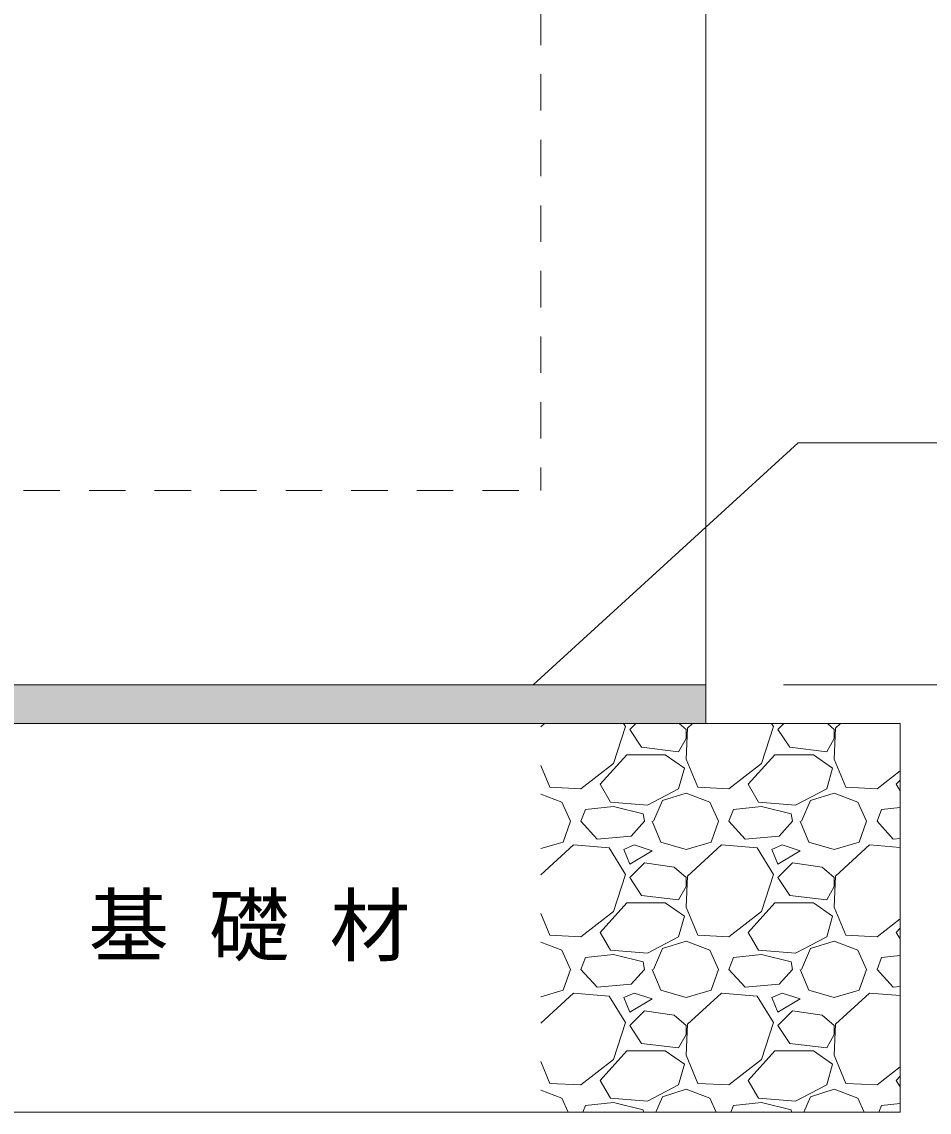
# Model space of a CAD drawing. Units: millimetres at full size; details may follow other scales. Extents: x 87398 to 114821, y -118528 to -105583.
# Drawn here: x 99565 to 100032, y -109270 to -108708 of the extents above; entities that cross this region are included whole.
import ezdxf
from ezdxf.enums import TextEntityAlignment as Align

# ---------------------------------------------------------------- set-up
doc = ezdxf.new("R2010")
doc.units = ezdxf.units.MM
doc.header["$LTSCALE"] = 25
doc.linetypes.add('USER3', pattern=[1.35, 0.75, -0.6])
for name, color, linetype, lineweight in [('ハッチング', 7, 'Continuous', 5), ('基礎', 3, 'Continuous', 13), ('寸法線', 7, 'Continuous', 13), ('引出線', 4, 'Continuous', 13), ('本体', 2, 'Continuous', 9)]:
    doc.layers.add(name, color=color, linetype=linetype, lineweight=lineweight)
doc.layers.add('文字', color=41, linetype='Continuous')
doc.styles.add('ＭＳ ゴシック', font='')
doc.styles.get('ＭＳ ゴシック').set_extended_font_data('MS Gothic')

# ---------------------------------------------------------------- blocks, each defined once
blk = doc.blocks.new('filled_arrow')
at = {"color": 0, "linetype": 'Continuous', "lineweight": -2}
blk.add_solid([(7.5, 1.25), (0, 0), (7.5, -1.25)], dxfattribs=at)

msp = doc.modelspace()

# ---------------------------------------------------------------- hatches: boundary and pattern name
at = {"layer": 'ハッチング'}
msp.add_hatch(color=256, dxfattribs=at).paths.add_polyline_path([(99916.7, -109069.55), (99916.7, -109049.55), (99446.7, -109049.55), (99446.7, -109069.55)])

# ---------------------------------------------------------------- linework, layer by layer
for p, q in [((99833.56, -109069.55), (99831.7, -109071.25)), ((99869.17, -109090.11), (99875.27, -109071.06)), ((99875.27, -109071.06), (99874.34, -109069.55)), ((99880.59, -109069.55), (99877.55, -109072.59)), ((99906.51, -109072.59), (99903.04, -109069.55)), ((99907.27, -109071.82), (99906.51, -109087.83)), ((99909.76, -109069.55), (99907.27, -109071.82)), ((99945.37, -109090.11), (99951.47, -109071.06)), ((99951.47, -109071.06), (99950.54, -109069.55)), ((99956.79, -109069.55), (99953.75, -109072.59)), ((99982.71, -109072.59), (99979.24, -109069.55)), ((99983.47, -109071.82), (99982.71, -109087.83)), ((99985.96, -109069.55), (99983.47, -109071.82)), ((99877.55, -109072.59), (99883.65, -109081.73)), ((99902.7, -109084.02), (99906.51, -109077.16)), ((99906.51, -109077.16), (99906.51, -109072.59)), ((99953.75, -109072.59), (99959.85, -109081.73)), ((99978.9, -109084.02), (99982.71, -109077.16)), ((99982.71, -109077.16), (99982.71, -109072.59)), ((99883.65, -109081.73), (99902.7, -109084.02)), ((99959.85, -109081.73), (99978.9, -109084.02)), ((99862.31, -109100.78), (99876.03, -109085.54)), ((99876.03, -109085.54), (99895.84, -109085.54)), ((99895.84, -109085.54), (99905.75, -109092.4)), ((99906.51, -109087.83), (99912.6, -109102.3)), ((99938.51, -109100.78), (99952.23, -109085.54)), ((99952.23, -109085.54), (99972.04, -109085.54)), ((99972.04, -109085.54), (99981.95, -109092.4)), ((99982.71, -109087.83), (99988.8, -109102.3)), ((99831.7, -109091.13), (99836.4, -109102.3)), ((99852.41, -109103.07), (99869.17, -109090.11)), ((99905.75, -109092.4), (99902.7, -109103.07)), ((99928.61, -109103.07), (99945.37, -109090.11)), ((99981.95, -109092.4), (99978.9, -109103.07)), ((100004.81, -109103.07), (100016.7, -109093.88)), ((100014.71, -109100.78), (100016.7, -109098.57)), ((99836.4, -109102.3), (99852.41, -109103.07)), ((99867.65, -109109.92), (99862.31, -109100.78)), ((99902.7, -109103.07), (99886.7, -109111.45)), ((99894.32, -109109.16), (99906.51, -109105.35)), ((99906.51, -109105.35), (99918.7, -109109.92)), ((99912.6, -109102.3), (99928.61, -109103.07)), ((99943.85, -109109.92), (99938.51, -109100.78)), ((99978.9, -109103.07), (99962.9, -109111.45)), ((99970.52, -109109.16), (99982.71, -109105.35)), ((99982.71, -109105.35), (99994.9, -109109.92)), ((99988.8, -109102.3), (100004.81, -109103.07)), ((100016.7, -109104.18), (100014.71, -109100.78)), ((99831.7, -109105.87), (99842.5, -109109.92)), ((99842.5, -109109.92), (99847.07, -109119.83)), ((99886.7, -109111.45), (99867.65, -109109.92)), ((99889.74, -109119.83), (99894.32, -109109.16)), ((99918.7, -109109.92), (99923.27, -109119.83)), ((99962.9, -109111.45), (99943.85, -109109.92)), ((99965.94, -109119.83), (99970.52, -109109.16)), ((99994.9, -109109.92), (99999.47, -109119.83)), ((99852.41, -109119.83), (99854.69, -109113.73)), ((99869.17, -109112.21), (99854.69, -109113.73)), ((99884.41, -109116.02), (99869.17, -109112.21)), ((99885.17, -109119.83), (99884.41, -109116.02)), ((99928.61, -109119.83), (99930.89, -109113.73)), ((99945.37, -109112.21), (99930.89, -109113.73)), ((99960.61, -109116.02), (99945.37, -109112.21)), ((99961.37, -109119.83), (99960.61, -109116.02)), ((100004.81, -109119.83), (100007.09, -109113.73)), ((100016.7, -109112.72), (100007.09, -109113.73)), ((99843.26, -109130.5), (99847.07, -109119.83)), ((99860.79, -109128.97), (99852.41, -109119.83)), ((99885.17, -109119.83), (99878.31, -109127.45)), ((99888.98, -109119.83), (99893.55, -109130.5)), ((99919.46, -109130.5), (99923.27, -109119.83)), ((99936.99, -109128.97), (99928.61, -109119.83)), ((99961.37, -109119.83), (99954.51, -109127.45)), ((99965.18, -109119.83), (99969.75, -109130.5)), ((99995.66, -109130.5), (99999.47, -109119.83)), ((100013.19, -109128.97), (100004.81, -109119.83)), ((99878.31, -109127.45), (99860.79, -109128.97)), ((99954.51, -109127.45), (99936.99, -109128.97)), ((99831.7, -109133.9), (99843.26, -109130.5)), ((99848.59, -109132.02), (99831.7, -109147.45)), ((99866.88, -109133.55), (99848.6, -109132.02)), ((99875.27, -109147.26), (99866.88, -109133.55)), ((99879.84, -109132.02), (99874.5, -109134.31)), ((99888.98, -109135.07), (99879.84, -109132.02)), ((99893.55, -109130.5), (99906.51, -109134.31)), ((99906.51, -109134.31), (99919.46, -109130.5)), ((99924.79, -109132.02), (99907.27, -109148.02)), ((99943.08, -109133.55), (99924.8, -109132.02)), ((99951.47, -109147.26), (99943.08, -109133.55)), ((99956.04, -109132.02), (99950.7, -109134.31)), ((99965.18, -109135.07), (99956.04, -109132.02)), ((99969.75, -109130.5), (99982.71, -109134.31)), ((99982.71, -109134.31), (99995.66, -109130.5)), ((100000.99, -109132.02), (99983.47, -109148.02)), ((100016.7, -109133.33), (100001, -109132.02)), ((100016.7, -109128.67), (100013.19, -109128.97)), ((99874.5, -109134.31), (99877.55, -109141.93)), ((99877.55, -109141.93), (99888.98, -109135.07)), ((99950.7, -109134.31), (99953.75, -109141.93)), ((99953.75, -109141.93), (99965.18, -109135.07)), ((99885.17, -109141.17), (99877.55, -109148.79)), ((99900.41, -109143.45), (99885.17, -109141.17)), ((99906.51, -109148.79), (99900.41, -109143.45)), ((99961.37, -109141.17), (99953.75, -109148.79)), ((99976.61, -109143.45), (99961.37, -109141.17)), ((99982.71, -109148.79), (99976.61, -109143.45)), ((99869.17, -109166.31), (99875.27, -109147.26)), ((99877.55, -109148.79), (99883.65, -109157.93)), ((99907.27, -109148.02), (99906.51, -109164.03)), ((99906.51, -109153.36), (99906.51, -109148.79)), ((99945.37, -109166.31), (99951.47, -109147.26)), ((99953.75, -109148.79), (99959.85, -109157.93)), ((99983.47, -109148.02), (99982.71, -109164.03)), ((99982.71, -109153.36), (99982.71, -109148.79)), ((99902.7, -109160.22), (99906.51, -109153.36)), ((99978.9, -109160.22), (99982.71, -109153.36)), ((99862.31, -109176.98), (99876.03, -109161.74)), ((99876.03, -109161.74), (99895.84, -109161.74)), ((99883.65, -109157.93), (99902.7, -109160.22)), ((99895.84, -109161.74), (99905.75, -109168.6)), ((99938.51, -109176.98), (99952.23, -109161.74)), ((99952.23, -109161.74), (99972.04, -109161.74)), ((99959.85, -109157.93), (99978.9, -109160.22)), ((99972.04, -109161.74), (99981.95, -109168.6)), ((99831.7, -109167.33), (99836.4, -109178.5)), ((99852.41, -109179.27), (99869.17, -109166.31)), ((99906.51, -109164.03), (99912.6, -109178.5)), ((99928.61, -109179.27), (99945.37, -109166.31)), ((99982.71, -109164.03), (99988.8, -109178.5)), ((99905.75, -109168.6), (99902.7, -109179.27)), ((99981.95, -109168.6), (99978.9, -109179.27)), ((100004.81, -109179.27), (100016.7, -109170.08)), ((99836.4, -109178.5), (99852.41, -109179.27)), ((99867.65, -109186.12), (99862.31, -109176.98)), ((99912.6, -109178.5), (99928.61, -109179.27)), ((99943.85, -109186.12), (99938.51, -109176.98)), ((99988.8, -109178.5), (100004.81, -109179.27)), ((100014.71, -109176.98), (100016.7, -109174.77)), ((100016.7, -109180.38), (100014.71, -109176.98)), ((99831.7, -109182.07), (99842.5, -109186.12)), ((99902.7, -109179.27), (99886.7, -109187.65)), ((99894.32, -109185.36), (99906.51, -109181.55)), ((99906.51, -109181.55), (99918.7, -109186.12)), ((99978.9, -109179.27), (99962.9, -109187.65)), ((99970.52, -109185.36), (99982.71, -109181.55)), ((99982.71, -109181.55), (99994.9, -109186.12)), ((99842.5, -109186.12), (99847.07, -109196.03)), ((99852.41, -109196.03), (99854.69, -109189.93)), ((99869.17, -109188.41), (99854.69, -109189.93)), ((99886.7, -109187.65), (99867.65, -109186.12)), ((99884.41, -109192.22), (99869.17, -109188.41)), ((99889.74, -109196.03), (99894.32, -109185.36)), ((99918.7, -109186.12), (99923.27, -109196.03)), ((99928.61, -109196.03), (99930.89, -109189.93)), ((99945.37, -109188.41), (99930.89, -109189.93)), ((99962.9, -109187.65), (99943.85, -109186.12)), ((99960.61, -109192.22), (99945.37, -109188.41)), ((99965.94, -109196.03), (99970.52, -109185.36)), ((99994.9, -109186.12), (99999.47, -109196.03)), ((100004.81, -109196.03), (100007.09, -109189.93)), ((100016.7, -109188.92), (100007.09, -109189.93)), ((99885.17, -109196.03), (99884.41, -109192.22)), ((99961.37, -109196.03), (99960.61, -109192.22)), ((99843.26, -109206.7), (99847.07, -109196.03)), ((99860.79, -109205.17), (99852.41, -109196.03)), ((99885.17, -109196.03), (99878.31, -109203.65)), ((99888.98, -109196.03), (99893.55, -109206.7)), ((99919.46, -109206.7), (99923.27, -109196.03)), ((99936.99, -109205.17), (99928.61, -109196.03)), ((99961.37, -109196.03), (99954.51, -109203.65)), ((99965.18, -109196.03), (99969.75, -109206.7)), ((99995.66, -109206.7), (99999.47, -109196.03)), ((100013.19, -109205.17), (100004.81, -109196.03)), ((99831.7, -109210.1), (99843.26, -109206.7)), ((99878.31, -109203.65), (99860.79, -109205.17)), ((99893.55, -109206.7), (99906.51, -109210.51)), ((99906.51, -109210.51), (99919.46, -109206.7)), ((99954.51, -109203.65), (99936.99, -109205.17)), ((99969.75, -109206.7), (99982.71, -109210.51)), ((99982.71, -109210.51), (99995.66, -109206.7)), ((100016.7, -109204.87), (100013.19, -109205.17)), ((99848.59, -109208.22), (99831.7, -109223.65)), ((99866.88, -109209.75), (99848.6, -109208.22)), ((99875.27, -109223.46), (99866.88, -109209.75)), ((99879.84, -109208.22), (99874.5, -109210.51)), ((99874.5, -109210.51), (99877.55, -109218.13)), ((99877.55, -109218.13), (99888.98, -109211.27)), ((99888.98, -109211.27), (99879.84, -109208.22)), ((99924.79, -109208.22), (99907.27, -109224.22)), ((99943.08, -109209.75), (99924.8, -109208.22)), ((99951.47, -109223.46), (99943.08, -109209.75)), ((99956.04, -109208.22), (99950.7, -109210.51)), ((99950.7, -109210.51), (99953.75, -109218.13)), ((99953.75, -109218.13), (99965.18, -109211.27)), ((99965.18, -109211.27), (99956.04, -109208.22)), ((100000.99, -109208.22), (99983.47, -109224.22)), ((100016.7, -109209.53), (100001, -109208.22)), ((99885.17, -109217.37), (99877.55, -109224.99)), ((99900.41, -109219.65), (99885.17, -109217.37)), ((99961.37, -109217.37), (99953.75, -109224.99)), ((99976.61, -109219.65), (99961.37, -109217.37)), ((99869.17, -109242.51), (99875.27, -109223.46)), ((99906.51, -109224.99), (99900.41, -109219.65)), ((99945.37, -109242.51), (99951.47, -109223.46)), ((99982.71, -109224.99), (99976.61, -109219.65)), ((99877.55, -109224.99), (99883.65, -109234.13)), ((99907.27, -109224.22), (99906.51, -109240.23)), ((99906.51, -109229.56), (99906.51, -109224.99)), ((99953.75, -109224.99), (99959.85, -109234.13)), ((99983.47, -109224.22), (99982.71, -109240.23)), ((99982.71, -109229.56), (99982.71, -109224.99)), ((99883.65, -109234.13), (99902.7, -109236.42)), ((99902.7, -109236.42), (99906.51, -109229.56)), ((99959.85, -109234.13), (99978.9, -109236.42)), ((99978.9, -109236.42), (99982.71, -109229.56)), ((99862.31, -109253.18), (99876.03, -109237.94)), ((99876.03, -109237.94), (99895.84, -109237.94)), ((99895.84, -109237.94), (99905.75, -109244.8)), ((99906.51, -109240.23), (99912.6, -109254.7)), ((99938.51, -109253.18), (99952.23, -109237.94)), ((99952.23, -109237.94), (99972.04, -109237.94)), ((99972.04, -109237.94), (99981.95, -109244.8)), ((99982.71, -109240.23), (99988.8, -109254.7)), ((99831.7, -109243.53), (99836.4, -109254.7)), ((99852.41, -109255.47), (99869.17, -109242.51)), ((99905.75, -109244.8), (99902.7, -109255.47)), ((99928.61, -109255.47), (99945.37, -109242.51)), ((99981.95, -109244.8), (99978.9, -109255.47)), ((100004.81, -109255.47), (100016.7, -109246.28)), ((100014.71, -109253.18), (100016.7, -109250.97)), ((99836.4, -109254.7), (99852.41, -109255.47)), ((99867.65, -109262.32), (99862.31, -109253.18)), ((99902.7, -109255.47), (99886.7, -109263.85)), ((99912.6, -109254.7), (99928.61, -109255.47)), ((99943.85, -109262.32), (99938.51, -109253.18)), ((99978.9, -109255.47), (99962.9, -109263.85)), ((99988.8, -109254.7), (100004.81, -109255.47)), ((100016.7, -109256.58), (100014.71, -109253.18)), ((99831.7, -109258.27), (99842.5, -109262.32)), ((99842.5, -109262.32), (99845.83, -109269.55)), ((99886.7, -109263.85), (99867.65, -109262.32)), ((99890.89, -109269.55), (99894.32, -109261.56)), ((99894.32, -109261.56), (99906.51, -109257.75)), ((99906.51, -109257.75), (99918.7, -109262.32)), ((99918.7, -109262.32), (99922.03, -109269.55)), ((99962.9, -109263.85), (99943.85, -109262.32)), ((99967.09, -109269.55), (99970.52, -109261.56)), ((99970.52, -109261.56), (99982.71, -109257.75)), ((99982.71, -109257.75), (99994.9, -109262.32)), ((99994.9, -109262.32), (99998.23, -109269.55)), ((99853.41, -109269.55), (99854.69, -109266.13)), ((99869.17, -109264.61), (99854.69, -109266.13)), ((99884.41, -109268.42), (99869.17, -109264.61)), ((99884.63, -109269.55), (99884.41, -109268.42)), ((99929.61, -109269.55), (99930.89, -109266.13)), ((99945.37, -109264.61), (99930.89, -109266.13)), ((99960.61, -109268.42), (99945.37, -109264.61)), ((99960.83, -109269.55), (99960.61, -109268.42)), ((100005.81, -109269.55), (100007.09, -109266.13)), ((100016.7, -109265.12), (100007.09, -109266.13))]:
    msp.add_line(p, q, dxfattribs=at)
at = {"layer": '基礎'}
for p, q in [((99916.7, -109049.55), (99916.7, -109069.55)), ((99346.7, -109069.55), (100016.7, -109069.55)), ((100016.7, -109069.55), (100016.7, -109269.55)), ((99346.7, -109269.55), (100016.7, -109269.55))]:
    msp.add_line(p, q, dxfattribs=at)
at = {"layer": '寸法線'}
for q in [(100148.71, -109049.55), (100218.71, -109049.55)]:
    msp.add_line((99956.7, -109049.55), q, dxfattribs=at)
at = {"layer": '引出線', "lineweight": 9}
msp.add_lwpolyline([(99827.86, -109049.55), (99964.14, -108924.94), (100244.14, -108924.94), (100591.45, -108924.94)], dxfattribs=at)
at = {"layer": '本体', "lineweight": 20}
for p, q in [((99916.7, -109049.55), (99916.7, -107599.55)), ((99446.7, -109049.55), (99916.7, -109049.55))]:
    msp.add_line(p, q, dxfattribs=at)
at = {"layer": '本体', "linetype": 'USER3'}
for p in [(99831.7, -108229.03), (99531.7, -108949.55)]:
    msp.add_line(p, (99831.7, -108949.55), dxfattribs=at)

# ---------------------------------------------------------------- block references
at = {"layer": '引出線', "lineweight": 9, "xscale": 0.133, "yscale": 0.133, "rotation": 42.4}
msp.add_blockref('filled_arrow', (99827.86, -109049.55), dxfattribs=at)

# ---------------------------------------------------------------- texts
at = {"layer": '文字', "style": 'ＭＳ ゴシック'}
msp.add_text('基 礎 材', height=30.38, dxfattribs=at).set_placement((99681.7, -109173.4), align=Align.MIDDLE_CENTER)

doc.saveas('drawing.dxf')
